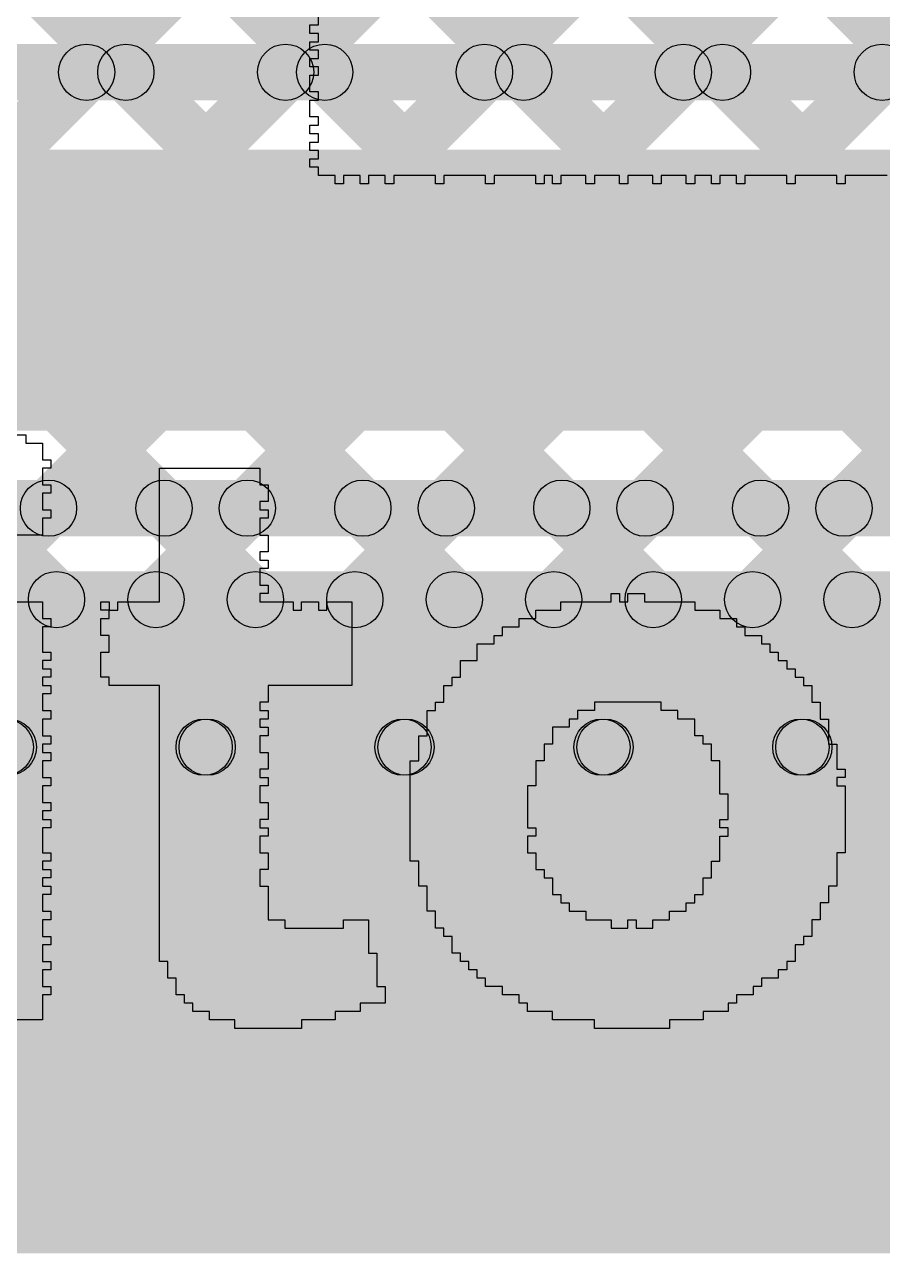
# Model space of a CAD drawing. Header units: millimetres. Extents: x -0.24 to 2.5, y 0 to 2.55.
# Drawn here: x 1.4089 to 1.5309, y 0.008 to 0.1828 of the extents above; entities that cross this region are included whole.
import ezdxf

# ---------------------------------------------------------------- set-up
doc = ezdxf.new("R2010")
doc.units = ezdxf.units.MM
doc.header["$MEASUREMENT"] = 0
for name, color, linetype in [('BottomLayer', 5, 'Continuous'), ('TopLayer', 1, 'Continuous'), ('TopOverlay', 2, 'Continuous')]:
    doc.layers.add(name, color=color, linetype=linetype)

msp = doc.modelspace()

# ---------------------------------------------------------------- hatches: boundary and pattern name
at = {"layer": 'BottomLayer'}
for points in [[(0.82917, 0.821), (0.83483, 0.82665), (1.48265, 0.17883), (1.477, 0.17317)], [(0.82917, 0.79271), (0.83483, 0.79837), (1.45437, 0.17883), (1.44871, 0.17317)], [(1.42052, 0.17317), (1.41486, 0.17883), (1.87193, 0.63589), (1.87759, 0.63024)], [(1.44881, 0.17317), (1.44315, 0.17883), (1.8926, 0.62828), (1.89825, 0.62262)], [(1.47709, 0.17317), (1.47143, 0.17883), (1.86438, 0.57178), (1.87004, 0.56612)], [(1.53366, 0.17317), (1.528, 0.17883), (1.90917, 0.56), (1.91483, 0.55434)], [(1.50537, 0.17317), (1.49972, 0.17883), (1.87465, 0.55376), (1.88031, 0.5481)], [(1.13728, 0.54117), (1.14294, 0.54683), (1.51094, 0.17883), (1.50528, 0.17317)], [(1.16557, 0.54117), (1.17122, 0.54683), (1.53922, 0.17883), (1.53357, 0.17317)], [(1.21025, 0.38335), (1.21591, 0.38901), (1.42609, 0.17883), (1.42043, 0.17317)], [(1.25, 0.172), (1.25, 0.18), (1.73477, 0.18), (1.73477, 0.172)], [(1.25, 0.125), (1.25, 0.165), (1.879, 0.165), (1.879, 0.125)], [(1.25, 0.11), (1.25, 0.118), (1.879, 0.118), (1.879, 0.11)], [(1.36929, 0.11117), (1.37495, 0.11683), (1.40895, 0.08283), (1.40329, 0.07717)], [(1.38109, 0.07717), (1.37543, 0.08283), (1.40943, 0.11683), (1.41509, 0.11117)], [(1.39758, 0.11117), (1.40323, 0.11683), (1.43723, 0.08283), (1.43158, 0.07717)], [(1.40937, 0.07717), (1.40372, 0.08283), (1.43772, 0.11683), (1.44337, 0.11117)], [(1.42586, 0.11117), (1.43152, 0.11683), (1.46552, 0.08283), (1.45986, 0.07717)], [(1.43766, 0.07717), (1.432, 0.08283), (1.466, 0.11683), (1.47166, 0.11117)], [(1.45414, 0.11117), (1.4598, 0.11683), (1.4938, 0.08283), (1.48814, 0.07717)], [(1.46594, 0.07717), (1.46029, 0.08283), (1.49429, 0.11683), (1.49994, 0.11117)], [(1.48243, 0.11117), (1.48809, 0.11683), (1.52209, 0.08283), (1.51643, 0.07717)], [(1.49423, 0.07717), (1.48857, 0.08283), (1.52257, 0.11683), (1.52823, 0.11117)], [(1.51071, 0.11117), (1.51637, 0.11683), (1.55037, 0.08283), (1.54471, 0.07717)], [(1.52251, 0.07717), (1.51685, 0.08283), (1.55085, 0.11683), (1.55651, 0.11117)], [(0.83, 0.013), (1.859, 0.013), (1.859, 0.105), (0.83, 0.105)], [(0.83314, 0.076), (0.83314, 0.084), (1.903, 0.084), (1.903, 0.076)]]:
    msp.add_hatch(color=5, dxfattribs=at).paths.add_polyline_path(points)
h = msp.add_hatch(color=5, dxfattribs=at)
edge = h.paths.add_edge_path()
edge.add_arc((1.41769, 0.176), 0.004, 0, 360)
h = msp.add_hatch(color=5, dxfattribs=at)
edge = h.paths.add_edge_path()
edge.add_arc((1.42326, 0.176), 0.004, 0, 360)
h = msp.add_hatch(color=5, dxfattribs=at)
edge = h.paths.add_edge_path()
edge.add_arc((1.44598, 0.176), 0.004, 0, 360)
h = msp.add_hatch(color=5, dxfattribs=at)
edge = h.paths.add_edge_path()
edge.add_arc((1.45154, 0.176), 0.004, 0, 360)
h = msp.add_hatch(color=5, dxfattribs=at)
edge = h.paths.add_edge_path()
edge.add_arc((1.47426, 0.176), 0.004, 0, 360)
h = msp.add_hatch(color=5, dxfattribs=at)
edge = h.paths.add_edge_path()
edge.add_arc((1.47983, 0.176), 0.004, 0, 360)
h = msp.add_hatch(color=5, dxfattribs=at)
edge = h.paths.add_edge_path()
edge.add_arc((1.50255, 0.176), 0.004, 0, 360)
h = msp.add_hatch(color=5, dxfattribs=at)
edge = h.paths.add_edge_path()
edge.add_arc((1.50811, 0.176), 0.004, 0, 360)
h = msp.add_hatch(color=5, dxfattribs=at)
edge = h.paths.add_edge_path()
edge.add_arc((1.53083, 0.176), 0.004, 0, 360)
h = msp.add_hatch(color=5, dxfattribs=at)
edge = h.paths.add_edge_path()
edge.add_arc((1.41226, 0.114), 0.004, 0, 360)
h = msp.add_hatch(color=5, dxfattribs=at)
edge = h.paths.add_edge_path()
edge.add_arc((1.42869, 0.114), 0.004, 0, 360)
h = msp.add_hatch(color=5, dxfattribs=at)
edge = h.paths.add_edge_path()
edge.add_arc((1.44055, 0.114), 0.004, 0, 360)
h = msp.add_hatch(color=5, dxfattribs=at)
edge = h.paths.add_edge_path()
edge.add_arc((1.45697, 0.114), 0.004, 0, 360)
h = msp.add_hatch(color=5, dxfattribs=at)
edge = h.paths.add_edge_path()
edge.add_arc((1.46883, 0.114), 0.004, 0, 360)
h = msp.add_hatch(color=5, dxfattribs=at)
edge = h.paths.add_edge_path()
edge.add_arc((1.48526, 0.114), 0.004, 0, 360)
h = msp.add_hatch(color=5, dxfattribs=at)
edge = h.paths.add_edge_path()
edge.add_arc((1.49711, 0.114), 0.004, 0, 360)
h = msp.add_hatch(color=5, dxfattribs=at)
edge = h.paths.add_edge_path()
edge.add_arc((1.51354, 0.114), 0.004, 0, 360)
h = msp.add_hatch(color=5, dxfattribs=at)
edge = h.paths.add_edge_path()
edge.add_arc((1.5254, 0.114), 0.004, 0, 360)
h = msp.add_hatch(color=5, dxfattribs=at)
edge = h.paths.add_edge_path()
edge.add_arc((1.40612, 0.08), 0.004, 0, 360)
h = msp.add_hatch(color=5, dxfattribs=at)
edge = h.paths.add_edge_path()
edge.add_arc((1.40655, 0.08), 0.004, 0, 360)
h = msp.add_hatch(color=5, dxfattribs=at)
edge = h.paths.add_edge_path()
edge.add_arc((1.4344, 0.08), 0.004, 0, 360)
h = msp.add_hatch(color=5, dxfattribs=at)
edge = h.paths.add_edge_path()
edge.add_arc((1.43483, 0.08), 0.004, 0, 360)
h = msp.add_hatch(color=5, dxfattribs=at)
edge = h.paths.add_edge_path()
edge.add_arc((1.46269, 0.08), 0.004, 0, 360)
h = msp.add_hatch(color=5, dxfattribs=at)
edge = h.paths.add_edge_path()
edge.add_arc((1.46311, 0.08), 0.004, 0, 360)
h = msp.add_hatch(color=5, dxfattribs=at)
edge = h.paths.add_edge_path()
edge.add_arc((1.49097, 0.08), 0.004, 0, 360)
h = msp.add_hatch(color=5, dxfattribs=at)
edge = h.paths.add_edge_path()
edge.add_arc((1.4914, 0.08), 0.004, 0, 360)
h = msp.add_hatch(color=5, dxfattribs=at)
edge = h.paths.add_edge_path()
edge.add_arc((1.51926, 0.08), 0.004, 0, 360)
h = msp.add_hatch(color=5, dxfattribs=at)
edge = h.paths.add_edge_path()
edge.add_arc((1.51968, 0.08), 0.004, 0, 360)
at = {"layer": 'TopLayer'}
for points in [[(1.34552, 0.09817), (1.33986, 0.10383), (1.87193, 0.63589), (1.87759, 0.63024)], [(1.37381, 0.09817), (1.36815, 0.10383), (1.8926, 0.62828), (1.89825, 0.62262)], [(1.12917, 0.57757), (1.13483, 0.58322), (1.61422, 0.10383), (1.60857, 0.09817)], [(1.40209, 0.09817), (1.39643, 0.10383), (1.86438, 0.57178), (1.87004, 0.56612)], [(1.12917, 0.54928), (1.13483, 0.55494), (1.58594, 0.10383), (1.58028, 0.09817)], [(1.43037, 0.09817), (1.42472, 0.10383), (1.87465, 0.55376), (1.88031, 0.5481)], [(1.12917, 0.521), (1.13483, 0.52665), (1.55765, 0.10383), (1.552, 0.09817)], [(1.45866, 0.09817), (1.453, 0.10383), (1.87517, 0.526), (1.88083, 0.52034)], [(1.12917, 0.49271), (1.13483, 0.49837), (1.52937, 0.10383), (1.52371, 0.09817)], [(1.48694, 0.09817), (1.48129, 0.10383), (1.87517, 0.49771), (1.88083, 0.49206)], [(1.12917, 0.46443), (1.13483, 0.47009), (1.50109, 0.10383), (1.49543, 0.09817)], [(1.12917, 0.43614), (1.13483, 0.4418), (1.4728, 0.10383), (1.46714, 0.09817)], [(1.07758, 0.43117), (1.08323, 0.43683), (1.41623, 0.10383), (1.41058, 0.09817)], [(1.10586, 0.43117), (1.11152, 0.43683), (1.44452, 0.10383), (1.43886, 0.09817)], [(1.51523, 0.09817), (1.50957, 0.10383), (1.76917, 0.36343), (1.77483, 0.35777)], [(0.936, 0.097), (0.936, 0.105), (1.719, 0.105), (1.719, 0.097)], [(0.947, 0.008), (1.77, 0.008), (1.77, 0.09), (0.947, 0.09)], [(0.85967, 0.008), (1.755, 0.008), (1.755, 0.061), (0.85967, 0.061)]]:
    msp.add_hatch(color=1, dxfattribs=at).paths.add_polyline_path(points)
h = msp.add_hatch(color=1, dxfattribs=at)
edge = h.paths.add_edge_path()
edge.add_arc((1.4134, 0.101), 0.004, 0, 360)
h = msp.add_hatch(color=1, dxfattribs=at)
edge = h.paths.add_edge_path()
edge.add_arc((1.42755, 0.101), 0.004, 0, 360)
h = msp.add_hatch(color=1, dxfattribs=at)
edge = h.paths.add_edge_path()
edge.add_arc((1.44169, 0.101), 0.004, 0, 360)
h = msp.add_hatch(color=1, dxfattribs=at)
edge = h.paths.add_edge_path()
edge.add_arc((1.45583, 0.101), 0.004, 0, 360)
h = msp.add_hatch(color=1, dxfattribs=at)
edge = h.paths.add_edge_path()
edge.add_arc((1.46997, 0.101), 0.004, 0, 360)
h = msp.add_hatch(color=1, dxfattribs=at)
edge = h.paths.add_edge_path()
edge.add_arc((1.48411, 0.101), 0.004, 0, 360)
h = msp.add_hatch(color=1, dxfattribs=at)
edge = h.paths.add_edge_path()
edge.add_arc((1.49826, 0.101), 0.004, 0, 360)
h = msp.add_hatch(color=1, dxfattribs=at)
edge = h.paths.add_edge_path()
edge.add_arc((1.5124, 0.101), 0.004, 0, 360)
h = msp.add_hatch(color=1, dxfattribs=at)
edge = h.paths.add_edge_path()
edge.add_arc((1.52654, 0.101), 0.004, 0, 360)

# ---------------------------------------------------------------- linework, layer by layer
at = {"layer": 'BottomLayer'}
for centre in [(1.41769, 0.176), (1.42326, 0.176), (1.44598, 0.176), (1.45154, 0.176), (1.47426, 0.176), (1.47983, 0.176), (1.50255, 0.176), (1.50811, 0.176), (1.53083, 0.176), (1.41226, 0.114), (1.42869, 0.114), (1.44055, 0.114), (1.45697, 0.114), (1.46883, 0.114), (1.48526, 0.114), (1.49711, 0.114), (1.51354, 0.114), (1.5254, 0.114), (1.40612, 0.08), (1.40655, 0.08), (1.4344, 0.08), (1.43483, 0.08), (1.46269, 0.08), (1.46311, 0.08), (1.49097, 0.08), (1.4914, 0.08), (1.51926, 0.08), (1.51968, 0.08)]:
    msp.add_circle(centre, 0.004, dxfattribs=at)
at = {"layer": 'TopLayer'}
for centre in [(1.4134, 0.101), (1.42755, 0.101), (1.44169, 0.101), (1.45583, 0.101), (1.46997, 0.101), (1.48411, 0.101), (1.49826, 0.101), (1.5124, 0.101), (1.52654, 0.101)]:
    msp.add_circle(centre, 0.004, dxfattribs=at)
at = {"layer": 'TopOverlay'}
for p, q in [((1.45064, 0.18272), (1.45064, 0.18391)), ((1.44945, 0.18153), (1.44945, 0.18272)), ((1.44945, 0.18272), (1.45064, 0.18272)), ((1.45064, 0.18153), (1.44945, 0.18153)), ((1.44945, 0.17916), (1.44945, 0.18034)), ((1.44945, 0.18034), (1.45064, 0.18034)), ((1.45064, 0.18034), (1.45064, 0.18153)), ((1.45064, 0.17916), (1.44945, 0.17916)), ((1.45064, 0.17797), (1.45064, 0.17916)), ((1.44945, 0.17678), (1.44945, 0.17797)), ((1.44945, 0.17797), (1.45064, 0.17797)), ((1.45064, 0.17678), (1.44945, 0.17678)), ((1.45064, 0.17559), (1.45064, 0.17678)), ((1.44945, 0.1744), (1.44945, 0.17559)), ((1.44945, 0.17559), (1.45064, 0.17559)), ((1.44945, 0.17321), (1.44945, 0.1744)), ((1.45064, 0.17321), (1.44945, 0.17321)), ((1.45064, 0.17202), (1.45064, 0.17321)), ((1.44945, 0.17083), (1.44945, 0.17202)), ((1.44945, 0.17202), (1.45064, 0.17202)), ((1.44945, 0.16964), (1.44945, 0.17083)), ((1.45064, 0.16964), (1.44945, 0.16964)), ((1.45064, 0.16845), (1.45064, 0.16964)), ((1.44945, 0.16726), (1.44945, 0.16845)), ((1.44945, 0.16845), (1.45064, 0.16845)), ((1.45064, 0.16726), (1.44945, 0.16726)), ((1.44945, 0.16488), (1.44945, 0.16607)), ((1.44945, 0.16607), (1.45064, 0.16607)), ((1.45064, 0.16607), (1.45064, 0.16726)), ((1.45064, 0.16488), (1.44945, 0.16488)), ((1.45064, 0.16369), (1.45064, 0.16488)), ((1.44945, 0.16251), (1.44945, 0.16369)), ((1.44945, 0.16369), (1.45064, 0.16369)), ((1.45064, 0.16251), (1.44945, 0.16251)), ((1.45064, 0.16132), (1.45064, 0.16251)), ((1.45302, 0.16132), (1.45064, 0.16132)), ((1.45302, 0.16013), (1.45302, 0.16132)), ((1.45659, 0.16132), (1.45421, 0.16132)), ((1.45421, 0.16132), (1.45421, 0.16013)), ((1.45659, 0.16013), (1.45659, 0.16132)), ((1.46016, 0.16132), (1.45778, 0.16132)), ((1.45778, 0.16132), (1.45778, 0.16013)), ((1.46016, 0.16013), (1.46016, 0.16132)), ((1.46729, 0.16132), (1.46135, 0.16132)), ((1.46135, 0.16132), (1.46135, 0.16013)), ((1.46729, 0.16013), (1.46729, 0.16132)), ((1.47443, 0.16132), (1.46848, 0.16132)), ((1.46848, 0.16132), (1.46848, 0.16013)), ((1.47443, 0.16013), (1.47443, 0.16132)), ((1.48156, 0.16132), (1.47562, 0.16132)), ((1.47562, 0.16132), (1.47562, 0.16013)), ((1.48156, 0.16013), (1.48156, 0.16132)), ((1.48394, 0.16132), (1.48275, 0.16132)), ((1.48275, 0.16132), (1.48275, 0.16013)), ((1.48394, 0.16013), (1.48394, 0.16132)), ((1.4887, 0.16132), (1.48513, 0.16132)), ((1.48513, 0.16132), (1.48513, 0.16013)), ((1.4887, 0.16013), (1.4887, 0.16132)), ((1.49346, 0.16132), (1.48989, 0.16132)), ((1.48989, 0.16132), (1.48989, 0.16013)), ((1.49346, 0.16013), (1.49346, 0.16132)), ((1.49821, 0.16132), (1.49464, 0.16132)), ((1.49464, 0.16132), (1.49464, 0.16013)), ((1.49821, 0.16013), (1.49821, 0.16132)), ((1.50297, 0.16132), (1.4994, 0.16132)), ((1.4994, 0.16132), (1.4994, 0.16013)), ((1.50297, 0.16013), (1.50297, 0.16132)), ((1.50654, 0.16132), (1.50416, 0.16132)), ((1.50416, 0.16132), (1.50416, 0.16013)), ((1.50654, 0.16013), (1.50654, 0.16132)), ((1.51011, 0.16132), (1.50773, 0.16132)), ((1.50773, 0.16132), (1.50773, 0.16013)), ((1.51011, 0.16013), (1.51011, 0.16132)), ((1.51724, 0.16132), (1.51129, 0.16132)), ((1.51129, 0.16132), (1.51129, 0.16013)), ((1.51724, 0.16013), (1.51724, 0.16132)), ((1.52438, 0.16132), (1.51843, 0.16132)), ((1.51843, 0.16132), (1.51843, 0.16013)), ((1.52438, 0.16013), (1.52438, 0.16132)), ((1.53151, 0.16132), (1.52557, 0.16132)), ((1.52557, 0.16132), (1.52557, 0.16013)), ((1.45421, 0.16013), (1.45302, 0.16013)), ((1.45778, 0.16013), (1.45659, 0.16013)), ((1.46135, 0.16013), (1.46016, 0.16013)), ((1.46848, 0.16013), (1.46729, 0.16013)), ((1.47562, 0.16013), (1.47443, 0.16013)), ((1.48275, 0.16013), (1.48156, 0.16013)), ((1.48513, 0.16013), (1.48394, 0.16013)), ((1.48989, 0.16013), (1.4887, 0.16013)), ((1.49464, 0.16013), (1.49346, 0.16013)), ((1.4994, 0.16013), (1.49821, 0.16013)), ((1.50416, 0.16013), (1.50297, 0.16013)), ((1.50773, 0.16013), (1.50654, 0.16013)), ((1.51129, 0.16013), (1.51011, 0.16013)), ((1.51843, 0.16013), (1.51724, 0.16013)), ((1.52557, 0.16013), (1.52438, 0.16013)), ((1.40783, 0.12445), (1.40902, 0.12445)), ((1.40902, 0.12445), (1.40902, 0.12326)), ((1.40902, 0.12326), (1.4114, 0.12326)), ((1.4114, 0.12326), (1.4114, 0.12207)), ((1.4114, 0.12207), (1.4114, 0.12088)), ((1.4114, 0.12088), (1.41259, 0.12088)), ((1.41259, 0.12088), (1.41259, 0.11969)), ((1.41259, 0.11969), (1.4114, 0.11969)), ((1.4114, 0.11969), (1.4114, 0.1185)), ((1.42805, 0.1185), (1.42805, 0.11969)), ((1.42805, 0.11969), (1.44232, 0.11969)), ((1.44232, 0.11969), (1.44232, 0.1185)), ((1.4114, 0.1185), (1.4114, 0.11731)), ((1.4114, 0.11731), (1.41259, 0.11731)), ((1.41259, 0.11731), (1.41259, 0.11612)), ((1.42805, 0.11731), (1.42805, 0.1185)), ((1.42805, 0.11612), (1.42805, 0.11731)), ((1.44232, 0.1185), (1.44232, 0.11731)), ((1.44232, 0.11731), (1.44351, 0.11731)), ((1.44351, 0.11731), (1.44351, 0.11612)), ((1.41259, 0.11612), (1.4114, 0.11612)), ((1.4114, 0.11612), (1.4114, 0.11494)), ((1.42805, 0.11494), (1.42805, 0.11612)), ((1.44351, 0.11612), (1.44351, 0.11494)), ((1.4114, 0.11494), (1.4114, 0.11375)), ((1.4114, 0.11375), (1.41259, 0.11375)), ((1.41259, 0.11375), (1.41259, 0.11256)), ((1.42805, 0.11375), (1.42805, 0.11494)), ((1.42805, 0.11256), (1.42805, 0.11375)), ((1.44351, 0.11494), (1.44232, 0.11494)), ((1.44232, 0.11494), (1.44232, 0.11375)), ((1.44232, 0.11375), (1.44351, 0.11375)), ((1.44351, 0.11375), (1.44351, 0.11256)), ((1.41259, 0.11256), (1.4114, 0.11256)), ((1.4114, 0.11256), (1.4114, 0.11137)), ((1.42805, 0.11137), (1.42805, 0.11256)), ((1.44351, 0.11256), (1.44232, 0.11256)), ((1.44232, 0.11256), (1.44232, 0.11137)), ((1.4114, 0.11018), (1.39594, 0.11018)), ((1.4114, 0.11137), (1.4114, 0.11018)), ((1.42805, 0.11018), (1.42805, 0.11137)), ((1.42805, 0.10899), (1.42805, 0.11018)), ((1.44232, 0.11137), (1.44232, 0.11018)), ((1.44232, 0.11018), (1.44351, 0.11018)), ((1.44351, 0.11018), (1.44351, 0.10899)), ((1.42805, 0.1078), (1.42805, 0.10899)), ((1.44351, 0.10899), (1.44351, 0.1078)), ((1.42805, 0.10661), (1.42805, 0.1078)), ((1.44351, 0.1078), (1.44232, 0.1078)), ((1.44232, 0.1078), (1.44232, 0.10661)), ((1.42805, 0.10542), (1.42805, 0.10661)), ((1.42805, 0.10423), (1.42805, 0.10542)), ((1.44232, 0.10661), (1.44351, 0.10661)), ((1.44351, 0.10542), (1.44232, 0.10542)), ((1.44232, 0.10542), (1.44232, 0.10423)), ((1.44351, 0.10661), (1.44351, 0.10542)), ((1.42805, 0.10304), (1.42805, 0.10423)), ((1.44232, 0.10423), (1.44232, 0.10304)), ((1.42805, 0.10185), (1.42805, 0.10304)), ((1.42805, 0.10066), (1.42805, 0.10185)), ((1.44232, 0.10304), (1.44351, 0.10304)), ((1.44351, 0.10185), (1.44232, 0.10185)), ((1.44232, 0.10185), (1.44232, 0.10066)), ((1.44351, 0.10304), (1.44351, 0.10185)), ((1.49227, 0.10066), (1.49227, 0.10185)), ((1.49227, 0.10185), (1.49346, 0.10185)), ((1.49346, 0.10185), (1.49346, 0.10066)), ((1.49464, 0.10066), (1.49464, 0.10185)), ((1.49464, 0.10185), (1.49702, 0.10185)), ((1.49702, 0.10185), (1.49702, 0.10066)), ((1.39594, 0.10066), (1.4114, 0.10066)), ((1.4114, 0.10066), (1.4114, 0.09947)), ((1.41972, 0.09947), (1.41972, 0.10066)), ((1.41972, 0.10066), (1.42091, 0.10066)), ((1.42091, 0.10066), (1.42091, 0.09947)), ((1.4221, 0.09947), (1.4221, 0.10066)), ((1.4221, 0.10066), (1.42805, 0.10066)), ((1.44232, 0.10066), (1.44707, 0.10066)), ((1.44707, 0.10066), (1.44707, 0.09947)), ((1.44826, 0.09947), (1.44826, 0.10066)), ((1.44826, 0.10066), (1.45064, 0.10066)), ((1.45064, 0.10066), (1.45064, 0.09947)), ((1.45183, 0.09947), (1.45183, 0.10066)), ((1.45183, 0.10066), (1.4554, 0.10066)), ((1.4554, 0.10066), (1.4554, 0.09947)), ((1.48513, 0.09947), (1.48513, 0.10066)), ((1.48513, 0.10066), (1.49227, 0.10066)), ((1.49346, 0.10066), (1.49464, 0.10066)), ((1.49702, 0.10066), (1.50416, 0.10066)), ((1.50416, 0.10066), (1.50416, 0.09947)), ((1.4114, 0.09947), (1.4114, 0.09829)), ((1.4114, 0.09829), (1.41259, 0.09829)), ((1.41259, 0.09829), (1.41259, 0.0971)), ((1.42091, 0.09947), (1.41972, 0.09947)), ((1.41972, 0.0971), (1.41972, 0.09829)), ((1.41972, 0.09829), (1.42091, 0.09829)), ((1.42091, 0.09829), (1.42091, 0.09947)), ((1.42091, 0.09947), (1.4221, 0.09947)), ((1.44707, 0.09947), (1.44826, 0.09947)), ((1.45064, 0.09947), (1.45183, 0.09947)), ((1.4554, 0.09947), (1.4554, 0.09829)), ((1.4554, 0.09829), (1.4554, 0.0971)), ((1.47918, 0.0971), (1.47918, 0.09829)), ((1.47918, 0.09829), (1.48156, 0.09829)), ((1.48156, 0.09829), (1.48156, 0.09947)), ((1.48156, 0.09947), (1.48513, 0.09947)), ((1.50416, 0.09947), (1.50773, 0.09947)), ((1.50773, 0.09947), (1.50773, 0.09829)), ((1.50773, 0.09829), (1.51011, 0.09829)), ((1.51011, 0.09829), (1.51011, 0.0971)), ((1.41259, 0.0971), (1.4114, 0.0971)), ((1.4114, 0.0971), (1.4114, 0.09591)), ((1.41972, 0.09591), (1.41972, 0.0971)), ((1.4554, 0.0971), (1.4554, 0.09591)), ((1.47681, 0.09591), (1.47681, 0.0971)), ((1.47681, 0.0971), (1.47918, 0.0971)), ((1.51011, 0.0971), (1.51129, 0.0971)), ((1.51129, 0.0971), (1.51129, 0.09591)), ((1.4114, 0.09591), (1.4114, 0.09472)), ((1.4114, 0.09472), (1.4114, 0.09353)), ((1.42091, 0.09591), (1.41972, 0.09591)), ((1.42091, 0.09472), (1.42091, 0.09591)), ((1.42091, 0.09353), (1.42091, 0.09472)), ((1.4554, 0.09591), (1.4554, 0.09472)), ((1.4554, 0.09472), (1.4554, 0.09353)), ((1.47324, 0.09353), (1.47324, 0.09472)), ((1.47324, 0.09472), (1.47562, 0.09472)), ((1.47562, 0.09472), (1.47562, 0.09591)), ((1.47562, 0.09591), (1.47681, 0.09591)), ((1.51129, 0.09591), (1.51367, 0.09591)), ((1.51367, 0.09591), (1.51367, 0.09472)), ((1.51367, 0.09472), (1.51486, 0.09472)), ((1.51486, 0.09472), (1.51486, 0.09353)), ((1.4114, 0.09353), (1.41259, 0.09353)), ((1.41259, 0.09353), (1.41259, 0.09234)), ((1.41972, 0.09234), (1.41972, 0.09353)), ((1.41972, 0.09353), (1.42091, 0.09353)), ((1.4554, 0.09353), (1.4554, 0.09234)), ((1.47324, 0.09234), (1.47324, 0.09353)), ((1.51486, 0.09353), (1.51605, 0.09353)), ((1.51605, 0.09353), (1.51605, 0.09234)), ((1.41259, 0.09234), (1.4114, 0.09234)), ((1.4114, 0.09234), (1.4114, 0.09115)), ((1.4114, 0.09115), (1.41259, 0.09115)), ((1.41259, 0.09115), (1.41259, 0.08996)), ((1.41972, 0.09115), (1.41972, 0.09234)), ((1.41972, 0.08996), (1.41972, 0.09115)), ((1.4554, 0.09234), (1.4554, 0.09115)), ((1.4554, 0.09115), (1.4554, 0.08996)), ((1.47086, 0.09115), (1.47086, 0.09234)), ((1.47086, 0.09234), (1.47324, 0.09234)), ((1.47086, 0.08996), (1.47086, 0.09115)), ((1.51605, 0.09234), (1.51724, 0.09234)), ((1.51724, 0.09234), (1.51724, 0.09115)), ((1.51724, 0.09115), (1.51843, 0.09115)), ((1.51843, 0.09115), (1.51843, 0.08996)), ((1.41259, 0.08996), (1.4114, 0.08996)), ((1.4114, 0.08996), (1.4114, 0.08877)), ((1.42091, 0.08996), (1.41972, 0.08996)), ((1.42091, 0.08877), (1.42091, 0.08996)), ((1.4554, 0.08996), (1.4554, 0.08877)), ((1.46967, 0.08877), (1.46967, 0.08996)), ((1.46967, 0.08996), (1.47086, 0.08996)), ((1.51843, 0.08996), (1.51962, 0.08996)), ((1.51962, 0.08996), (1.51962, 0.08877)), ((1.4114, 0.08877), (1.41259, 0.08877)), ((1.41259, 0.08758), (1.4114, 0.08758)), ((1.4114, 0.08758), (1.4114, 0.08639)), ((1.41259, 0.08877), (1.41259, 0.08758)), ((1.42805, 0.08877), (1.42091, 0.08877)), ((1.42805, 0.08758), (1.42805, 0.08877)), ((1.42805, 0.08639), (1.42805, 0.08758)), ((1.4554, 0.08877), (1.44351, 0.08877)), ((1.44351, 0.08877), (1.44351, 0.08758)), ((1.44351, 0.08758), (1.44351, 0.08639)), ((1.46848, 0.08758), (1.46848, 0.08877)), ((1.46848, 0.08877), (1.46967, 0.08877)), ((1.46848, 0.08639), (1.46848, 0.08758)), ((1.51962, 0.08877), (1.52081, 0.08877)), ((1.52081, 0.08877), (1.52081, 0.08758)), ((1.52081, 0.08758), (1.52081, 0.08639)), ((1.4114, 0.08639), (1.4114, 0.0852)), ((1.42805, 0.0852), (1.42805, 0.08639)), ((1.44351, 0.08639), (1.44232, 0.08639)), ((1.44232, 0.08639), (1.44232, 0.0852)), ((1.46729, 0.0852), (1.46729, 0.08639)), ((1.46729, 0.08639), (1.46848, 0.08639)), ((1.4994, 0.08639), (1.48989, 0.08639)), ((1.48989, 0.08639), (1.48989, 0.0852)), ((1.4994, 0.0852), (1.4994, 0.08639)), ((1.52081, 0.08639), (1.522, 0.08639)), ((1.522, 0.08639), (1.522, 0.0852)), ((1.4114, 0.0852), (1.41259, 0.0852)), ((1.41259, 0.08401), (1.4114, 0.08401)), ((1.4114, 0.08401), (1.4114, 0.08283)), ((1.41259, 0.0852), (1.41259, 0.08401)), ((1.42805, 0.08401), (1.42805, 0.0852)), ((1.42805, 0.08283), (1.42805, 0.08401)), ((1.44232, 0.0852), (1.44351, 0.0852)), ((1.44351, 0.08401), (1.44232, 0.08401)), ((1.44232, 0.08401), (1.44232, 0.08283)), ((1.44351, 0.0852), (1.44351, 0.08401)), ((1.4661, 0.08401), (1.4661, 0.0852)), ((1.4661, 0.0852), (1.46729, 0.0852)), ((1.4661, 0.08283), (1.4661, 0.08401)), ((1.48751, 0.08401), (1.48632, 0.08401)), ((1.48632, 0.08401), (1.48632, 0.08283)), ((1.48989, 0.0852), (1.48751, 0.0852)), ((1.48751, 0.0852), (1.48751, 0.08401)), ((1.50178, 0.0852), (1.4994, 0.0852)), ((1.50178, 0.08401), (1.50178, 0.0852)), ((1.50416, 0.08401), (1.50178, 0.08401)), ((1.50416, 0.08283), (1.50416, 0.08401)), ((1.522, 0.0852), (1.522, 0.08401)), ((1.522, 0.08401), (1.52319, 0.08401)), ((1.52319, 0.08401), (1.52319, 0.08283)), ((1.4114, 0.08283), (1.4114, 0.08164)), ((1.42805, 0.08164), (1.42805, 0.08283)), ((1.44232, 0.08283), (1.44351, 0.08283)), ((1.44351, 0.08283), (1.44351, 0.08164)), ((1.4661, 0.08164), (1.4661, 0.08283)), ((1.48632, 0.08283), (1.48394, 0.08283)), ((1.48394, 0.08283), (1.48394, 0.08164)), ((1.50416, 0.08164), (1.50416, 0.08283)), ((1.52319, 0.08283), (1.52319, 0.08164)), ((1.4114, 0.08164), (1.41259, 0.08164)), ((1.41259, 0.08045), (1.4114, 0.08045)), ((1.4114, 0.08045), (1.4114, 0.07926)), ((1.41259, 0.08164), (1.41259, 0.08045)), ((1.42805, 0.08045), (1.42805, 0.08164)), ((1.42805, 0.07926), (1.42805, 0.08045)), ((1.44351, 0.08164), (1.44232, 0.08164)), ((1.44232, 0.08164), (1.44232, 0.08045)), ((1.44232, 0.08045), (1.44232, 0.07926)), ((1.46491, 0.08045), (1.46491, 0.08164)), ((1.46491, 0.08164), (1.4661, 0.08164)), ((1.46491, 0.07926), (1.46491, 0.08045)), ((1.48394, 0.08045), (1.48275, 0.08045)), ((1.48275, 0.08045), (1.48275, 0.07926)), ((1.48394, 0.08164), (1.48394, 0.08045)), ((1.50535, 0.08164), (1.50416, 0.08164)), ((1.50535, 0.08045), (1.50535, 0.08164)), ((1.50654, 0.08045), (1.50535, 0.08045)), ((1.50654, 0.07926), (1.50654, 0.08045)), ((1.52319, 0.08164), (1.52319, 0.08045)), ((1.52319, 0.08045), (1.52438, 0.08045)), ((1.52438, 0.08045), (1.52438, 0.07926)), ((1.4114, 0.07926), (1.41259, 0.07926)), ((1.41259, 0.07926), (1.41259, 0.07807)), ((1.42805, 0.07807), (1.42805, 0.07926)), ((1.44232, 0.07926), (1.44351, 0.07926)), ((1.44351, 0.07926), (1.44351, 0.07807)), ((1.46491, 0.07807), (1.46491, 0.07926)), ((1.48275, 0.07926), (1.48275, 0.07807)), ((1.50654, 0.07807), (1.50654, 0.07926)), ((1.52438, 0.07926), (1.52438, 0.07807)), ((1.41259, 0.07807), (1.4114, 0.07807)), ((1.4114, 0.07807), (1.4114, 0.07688)), ((1.42805, 0.07688), (1.42805, 0.07807)), ((1.44351, 0.07807), (1.44351, 0.07688)), ((1.46372, 0.07688), (1.46372, 0.07807)), ((1.46372, 0.07807), (1.46491, 0.07807)), ((1.48275, 0.07807), (1.48156, 0.07807)), ((1.48156, 0.07807), (1.48156, 0.07688)), ((1.50773, 0.07807), (1.50654, 0.07807)), ((1.50773, 0.07688), (1.50773, 0.07807)), ((1.52438, 0.07807), (1.52438, 0.07688)), ((1.4114, 0.07688), (1.4114, 0.07569)), ((1.4114, 0.07569), (1.41259, 0.07569)), ((1.41259, 0.07569), (1.41259, 0.0745)), ((1.42805, 0.07569), (1.42805, 0.07688)), ((1.42805, 0.0745), (1.42805, 0.07569)), ((1.44351, 0.07688), (1.44232, 0.07688)), ((1.44232, 0.07688), (1.44232, 0.07569)), ((1.44232, 0.07569), (1.44351, 0.07569)), ((1.44351, 0.07569), (1.44351, 0.0745)), ((1.46372, 0.07569), (1.46372, 0.07688)), ((1.46372, 0.0745), (1.46372, 0.07569)), ((1.48156, 0.07688), (1.48156, 0.07569)), ((1.48156, 0.07569), (1.48156, 0.0745)), ((1.50773, 0.07569), (1.50773, 0.07688)), ((1.50773, 0.0745), (1.50773, 0.07569)), ((1.52438, 0.07688), (1.52557, 0.07688)), ((1.52557, 0.07569), (1.52438, 0.07569)), ((1.52438, 0.07569), (1.52438, 0.0745)), ((1.52557, 0.07688), (1.52557, 0.07569)), ((1.41259, 0.0745), (1.4114, 0.0745)), ((1.4114, 0.0745), (1.4114, 0.07331)), ((1.42805, 0.07331), (1.42805, 0.0745)), ((1.44351, 0.0745), (1.44232, 0.0745)), ((1.44232, 0.0745), (1.44232, 0.07331)), ((1.46372, 0.07331), (1.46372, 0.0745)), ((1.48156, 0.0745), (1.48037, 0.0745)), ((1.48037, 0.0745), (1.48037, 0.07331)), ((1.50773, 0.07331), (1.50773, 0.0745)), ((1.52438, 0.0745), (1.52557, 0.0745)), ((1.52557, 0.0745), (1.52557, 0.07331)), ((1.4114, 0.07331), (1.4114, 0.07212)), ((1.4114, 0.07212), (1.41259, 0.07212)), ((1.41259, 0.07212), (1.41259, 0.07093)), ((1.42805, 0.07212), (1.42805, 0.07331)), ((1.42805, 0.07093), (1.42805, 0.07212)), ((1.44232, 0.07331), (1.44232, 0.07212)), ((1.44232, 0.07212), (1.44351, 0.07212)), ((1.44351, 0.07212), (1.44351, 0.07093)), ((1.46372, 0.07212), (1.46372, 0.07331)), ((1.46372, 0.07093), (1.46372, 0.07212)), ((1.48037, 0.07331), (1.48037, 0.07212)), ((1.48037, 0.07212), (1.48037, 0.07093)), ((1.50892, 0.07331), (1.50773, 0.07331)), ((1.50892, 0.07212), (1.50892, 0.07331)), ((1.50892, 0.07093), (1.50892, 0.07212)), ((1.52557, 0.07331), (1.52557, 0.07212)), ((1.52557, 0.07212), (1.52557, 0.07093)), ((1.41259, 0.07093), (1.4114, 0.07093)), ((1.4114, 0.07093), (1.4114, 0.06974)), ((1.42805, 0.06974), (1.42805, 0.07093)), ((1.44351, 0.07093), (1.44351, 0.06974)), ((1.46372, 0.06974), (1.46372, 0.07093)), ((1.48037, 0.07093), (1.48037, 0.06974)), ((1.50892, 0.06974), (1.50892, 0.07093)), ((1.52557, 0.07093), (1.52557, 0.06974)), ((1.4114, 0.06974), (1.41259, 0.06974)), ((1.41259, 0.06855), (1.4114, 0.06855)), ((1.4114, 0.06855), (1.4114, 0.06736)), ((1.41259, 0.06974), (1.41259, 0.06855)), ((1.42805, 0.06855), (1.42805, 0.06974)), ((1.42805, 0.06736), (1.42805, 0.06855)), ((1.44351, 0.06974), (1.44232, 0.06974)), ((1.44232, 0.06974), (1.44232, 0.06855)), ((1.44232, 0.06855), (1.44351, 0.06855)), ((1.44351, 0.06855), (1.44351, 0.06736)), ((1.46372, 0.06855), (1.46372, 0.06974)), ((1.46372, 0.06736), (1.46372, 0.06855)), ((1.48037, 0.06974), (1.48037, 0.06855)), ((1.48037, 0.06855), (1.48156, 0.06855)), ((1.48156, 0.06855), (1.48156, 0.06736)), ((1.50773, 0.06855), (1.50773, 0.06974)), ((1.50773, 0.06974), (1.50892, 0.06974)), ((1.50892, 0.06855), (1.50773, 0.06855)), ((1.50892, 0.06736), (1.50892, 0.06855)), ((1.52557, 0.06974), (1.52557, 0.06855)), ((1.52557, 0.06855), (1.52557, 0.06736)), ((1.4114, 0.06736), (1.4114, 0.06618)), ((1.42805, 0.06618), (1.42805, 0.06736)), ((1.44351, 0.06736), (1.44232, 0.06736)), ((1.44232, 0.06736), (1.44232, 0.06618)), ((1.46372, 0.06618), (1.46372, 0.06736)), ((1.48156, 0.06736), (1.48037, 0.06736)), ((1.48037, 0.06736), (1.48037, 0.06618)), ((1.50773, 0.06618), (1.50773, 0.06736)), ((1.50773, 0.06736), (1.50892, 0.06736)), ((1.52557, 0.06736), (1.52557, 0.06618)), ((1.4114, 0.06618), (1.4114, 0.06499)), ((1.4114, 0.06499), (1.41259, 0.06499)), ((1.41259, 0.06499), (1.41259, 0.0638)), ((1.42805, 0.06499), (1.42805, 0.06618)), ((1.42805, 0.0638), (1.42805, 0.06499)), ((1.44232, 0.06618), (1.44232, 0.06499)), ((1.44232, 0.06499), (1.44351, 0.06499)), ((1.44351, 0.06499), (1.44351, 0.0638)), ((1.46372, 0.06499), (1.46372, 0.06618)), ((1.46372, 0.0638), (1.46372, 0.06499)), ((1.48037, 0.06618), (1.48037, 0.06499)), ((1.48037, 0.06499), (1.48156, 0.06499)), ((1.48156, 0.06499), (1.48156, 0.0638)), ((1.50773, 0.06499), (1.50773, 0.06618)), ((1.50773, 0.0638), (1.50773, 0.06499)), ((1.52557, 0.06499), (1.52438, 0.06499)), ((1.52438, 0.06499), (1.52438, 0.0638)), ((1.52557, 0.06618), (1.52557, 0.06499)), ((1.41259, 0.0638), (1.4114, 0.0638)), ((1.4114, 0.0638), (1.4114, 0.06261)), ((1.42805, 0.06261), (1.42805, 0.0638)), ((1.44351, 0.0638), (1.44351, 0.06261)), ((1.46491, 0.0638), (1.46372, 0.0638)), ((1.46491, 0.06261), (1.46491, 0.0638)), ((1.48156, 0.0638), (1.48156, 0.06261)), ((1.50654, 0.06261), (1.50654, 0.0638)), ((1.50654, 0.0638), (1.50773, 0.0638)), ((1.52438, 0.0638), (1.52438, 0.06261)), ((1.4114, 0.06261), (1.41259, 0.06261)), ((1.41259, 0.06142), (1.4114, 0.06142)), ((1.4114, 0.06142), (1.4114, 0.06023)), ((1.41259, 0.06261), (1.41259, 0.06142)), ((1.42805, 0.06142), (1.42805, 0.06261)), ((1.42805, 0.06023), (1.42805, 0.06142)), ((1.44351, 0.06261), (1.44232, 0.06261)), ((1.44232, 0.06261), (1.44232, 0.06142)), ((1.44232, 0.06142), (1.44232, 0.06023)), ((1.46491, 0.06142), (1.46491, 0.06261)), ((1.46491, 0.06023), (1.46491, 0.06142)), ((1.48156, 0.06261), (1.48275, 0.06261)), ((1.48275, 0.06261), (1.48275, 0.06142)), ((1.48275, 0.06142), (1.48394, 0.06142)), ((1.48394, 0.06142), (1.48394, 0.06023)), ((1.50535, 0.06023), (1.50535, 0.06142)), ((1.50535, 0.06142), (1.50654, 0.06142)), ((1.50654, 0.06142), (1.50654, 0.06261)), ((1.52438, 0.06261), (1.52438, 0.06142)), ((1.52438, 0.06142), (1.52438, 0.06023)), ((1.4114, 0.06023), (1.41259, 0.06023)), ((1.41259, 0.06023), (1.41259, 0.05904)), ((1.42805, 0.05904), (1.42805, 0.06023)), ((1.44232, 0.06023), (1.44351, 0.06023)), ((1.44351, 0.06023), (1.44351, 0.05904)), ((1.4661, 0.06023), (1.46491, 0.06023)), ((1.4661, 0.05904), (1.4661, 0.06023)), ((1.48394, 0.06023), (1.48394, 0.05904)), ((1.50535, 0.05904), (1.50535, 0.06023)), ((1.52438, 0.06023), (1.52319, 0.06023)), ((1.52319, 0.06023), (1.52319, 0.05904)), ((1.41259, 0.05904), (1.4114, 0.05904)), ((1.4114, 0.05904), (1.4114, 0.05785)), ((1.4114, 0.05785), (1.4114, 0.05666)), ((1.42805, 0.05785), (1.42805, 0.05904)), ((1.42805, 0.05666), (1.42805, 0.05785)), ((1.44351, 0.05904), (1.44351, 0.05785)), ((1.44351, 0.05785), (1.44351, 0.05666)), ((1.4661, 0.05785), (1.4661, 0.05904)), ((1.4661, 0.05666), (1.4661, 0.05785)), ((1.48394, 0.05904), (1.48513, 0.05904)), ((1.48513, 0.05904), (1.48513, 0.05785)), ((1.48513, 0.05785), (1.48632, 0.05785)), ((1.48632, 0.05785), (1.48632, 0.05666)), ((1.50297, 0.05666), (1.50297, 0.05785)), ((1.50297, 0.05785), (1.50416, 0.05785)), ((1.50416, 0.05785), (1.50416, 0.05904)), ((1.50416, 0.05904), (1.50535, 0.05904)), ((1.52319, 0.05785), (1.522, 0.05785)), ((1.522, 0.05785), (1.522, 0.05666)), ((1.52319, 0.05904), (1.52319, 0.05785)), ((1.4114, 0.05666), (1.41259, 0.05666)), ((1.41259, 0.05666), (1.41259, 0.05547)), ((1.42805, 0.05547), (1.42805, 0.05666)), ((1.44351, 0.05666), (1.44351, 0.05547)), ((1.46729, 0.05666), (1.4661, 0.05666)), ((1.46729, 0.05547), (1.46729, 0.05666)), ((1.48632, 0.05666), (1.4887, 0.05666)), ((1.4887, 0.05666), (1.4887, 0.05547)), ((1.50059, 0.05547), (1.50059, 0.05666)), ((1.50059, 0.05666), (1.50297, 0.05666)), ((1.522, 0.05666), (1.522, 0.05547)), ((1.41259, 0.05547), (1.4114, 0.05547)), ((1.4114, 0.05547), (1.4114, 0.05428)), ((1.4114, 0.05428), (1.4114, 0.05309)), ((1.42805, 0.05428), (1.42805, 0.05547)), ((1.42805, 0.05309), (1.42805, 0.05428)), ((1.44351, 0.05547), (1.44589, 0.05547)), ((1.44589, 0.05547), (1.44589, 0.05428)), ((1.44589, 0.05428), (1.45421, 0.05428)), ((1.45421, 0.05428), (1.45421, 0.05547)), ((1.45421, 0.05547), (1.45778, 0.05547)), ((1.45778, 0.05547), (1.45778, 0.05428)), ((1.45778, 0.05428), (1.45778, 0.05309)), ((1.46729, 0.05428), (1.46729, 0.05547)), ((1.46848, 0.05428), (1.46729, 0.05428)), ((1.46848, 0.05309), (1.46848, 0.05428)), ((1.4887, 0.05547), (1.49227, 0.05547)), ((1.49227, 0.05547), (1.49227, 0.05428)), ((1.49227, 0.05428), (1.49464, 0.05428)), ((1.49464, 0.05428), (1.49464, 0.05547)), ((1.49464, 0.05547), (1.49583, 0.05547)), ((1.49583, 0.05547), (1.49583, 0.05428)), ((1.49583, 0.05428), (1.49821, 0.05428)), ((1.49821, 0.05428), (1.49821, 0.05547)), ((1.49821, 0.05547), (1.50059, 0.05547)), ((1.522, 0.05547), (1.52081, 0.05547)), ((1.52081, 0.05547), (1.52081, 0.05428)), ((1.52081, 0.05428), (1.52081, 0.05309)), ((1.4114, 0.05309), (1.41259, 0.05309)), ((1.41259, 0.05309), (1.41259, 0.0519)), ((1.42805, 0.0519), (1.42805, 0.05309)), ((1.45778, 0.05309), (1.45778, 0.0519)), ((1.46967, 0.05309), (1.46848, 0.05309)), ((1.46967, 0.0519), (1.46967, 0.05309)), ((1.52081, 0.05309), (1.51962, 0.05309)), ((1.51962, 0.05309), (1.51962, 0.0519)), ((1.41259, 0.0519), (1.4114, 0.0519)), ((1.4114, 0.0519), (1.4114, 0.05072)), ((1.4114, 0.05072), (1.4114, 0.04953)), ((1.42805, 0.05072), (1.42805, 0.0519)), ((1.42805, 0.04953), (1.42805, 0.05072)), ((1.45778, 0.0519), (1.45778, 0.05072)), ((1.45778, 0.05072), (1.45897, 0.05072)), ((1.45897, 0.05072), (1.45897, 0.04953)), ((1.46967, 0.05072), (1.46967, 0.0519)), ((1.47086, 0.05072), (1.46967, 0.05072)), ((1.47086, 0.04953), (1.47086, 0.05072)), ((1.51962, 0.0519), (1.51843, 0.0519)), ((1.51843, 0.0519), (1.51843, 0.05072)), ((1.51843, 0.05072), (1.51843, 0.04953)), ((1.4114, 0.04953), (1.41259, 0.04953)), ((1.41259, 0.04953), (1.41259, 0.04834)), ((1.42924, 0.04953), (1.42805, 0.04953)), ((1.42924, 0.04834), (1.42924, 0.04953)), ((1.45897, 0.04953), (1.45897, 0.04834)), ((1.47205, 0.04953), (1.47086, 0.04953)), ((1.47205, 0.04834), (1.47205, 0.04953)), ((1.51843, 0.04953), (1.51724, 0.04953)), ((1.51724, 0.04953), (1.51724, 0.04834)), ((1.41259, 0.04834), (1.4114, 0.04834)), ((1.4114, 0.04834), (1.4114, 0.04715)), ((1.42924, 0.04715), (1.42924, 0.04834)), ((1.45897, 0.04834), (1.45897, 0.04715)), ((1.47324, 0.04834), (1.47205, 0.04834)), ((1.47324, 0.04715), (1.47324, 0.04834)), ((1.51724, 0.04834), (1.51605, 0.04834)), ((1.51605, 0.04834), (1.51605, 0.04715)), ((1.4114, 0.04715), (1.4114, 0.04596)), ((1.4114, 0.04596), (1.41259, 0.04596)), ((1.41259, 0.04596), (1.41259, 0.04477)), ((1.43043, 0.04715), (1.42924, 0.04715)), ((1.43043, 0.04596), (1.43043, 0.04715)), ((1.43043, 0.04477), (1.43043, 0.04596)), ((1.45897, 0.04715), (1.45897, 0.04596)), ((1.45897, 0.04596), (1.46016, 0.04596)), ((1.46016, 0.04596), (1.46016, 0.04477)), ((1.47443, 0.04715), (1.47324, 0.04715)), ((1.47443, 0.04596), (1.47443, 0.04715)), ((1.47681, 0.04596), (1.47443, 0.04596)), ((1.47681, 0.04477), (1.47681, 0.04596)), ((1.51367, 0.04596), (1.51248, 0.04596)), ((1.51248, 0.04596), (1.51248, 0.04477)), ((1.51605, 0.04715), (1.51367, 0.04715)), ((1.51367, 0.04715), (1.51367, 0.04596)), ((1.41259, 0.04477), (1.4114, 0.04477)), ((1.4114, 0.04477), (1.4114, 0.04358)), ((1.43161, 0.04477), (1.43043, 0.04477)), ((1.43161, 0.04358), (1.43161, 0.04477)), ((1.46016, 0.04477), (1.46016, 0.04358)), ((1.47918, 0.04477), (1.47681, 0.04477)), ((1.47918, 0.04358), (1.47918, 0.04477)), ((1.51248, 0.04477), (1.51011, 0.04477)), ((1.51011, 0.04477), (1.51011, 0.04358)), ((1.4114, 0.04358), (1.4114, 0.04239)), ((1.4114, 0.04239), (1.4114, 0.0412)), ((1.4328, 0.04358), (1.43161, 0.04358)), ((1.4328, 0.04239), (1.4328, 0.04358)), ((1.43518, 0.04239), (1.4328, 0.04239)), ((1.43518, 0.0412), (1.43518, 0.04239)), ((1.45659, 0.04239), (1.45302, 0.04239)), ((1.45302, 0.04239), (1.45302, 0.0412)), ((1.46016, 0.04358), (1.45659, 0.04358)), ((1.45659, 0.04358), (1.45659, 0.04239)), ((1.48037, 0.04358), (1.47918, 0.04358)), ((1.48037, 0.04239), (1.48037, 0.04358)), ((1.48394, 0.04239), (1.48037, 0.04239)), ((1.48394, 0.0412), (1.48394, 0.04239)), ((1.50892, 0.04239), (1.50535, 0.04239)), ((1.50535, 0.04239), (1.50535, 0.0412)), ((1.51011, 0.04358), (1.50892, 0.04358)), ((1.50892, 0.04358), (1.50892, 0.04239)), ((1.4114, 0.0412), (1.39594, 0.0412)), ((1.43875, 0.0412), (1.43518, 0.0412)), ((1.43875, 0.04001), (1.43875, 0.0412)), ((1.45302, 0.0412), (1.44826, 0.0412)), ((1.44826, 0.0412), (1.44826, 0.04001)), ((1.48989, 0.0412), (1.48394, 0.0412)), ((1.48989, 0.04001), (1.48989, 0.0412)), ((1.50535, 0.0412), (1.50059, 0.0412)), ((1.50059, 0.0412), (1.50059, 0.04001)), ((1.44826, 0.04001), (1.43875, 0.04001)), ((1.50059, 0.04001), (1.48989, 0.04001))]:
    msp.add_line(p, q, dxfattribs=at)

doc.saveas('drawing.dxf')
